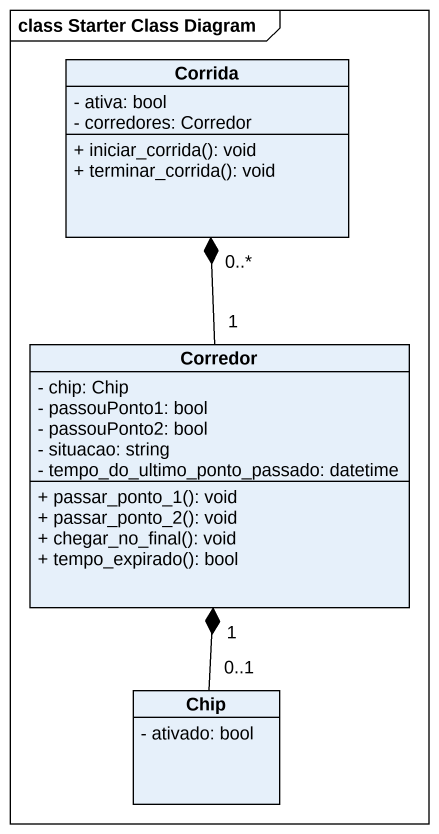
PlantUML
@startuml
mainframe class Starter Class Diagram
hide circle
hide empty members
skinparam classAttributeIconSize 0
class Corrida {
  - ativa: bool
  - corredores: Corredor
  + iniciar_corrida(): void
  + terminar_corrida(): void
}
class Corredor {
  - chip: Chip
  - passouPonto1: bool
  - passouPonto2: bool
  - situacao: string
  - tempo_do_ultimo_ponto_passado: datetime
  + passar_ponto_1(): void
  + passar_ponto_2(): void
  + chegar_no_final(): void
  + tempo_expirado(): bool
}
class Chip {
  - ativado: bool
}
Corredor "1" -up-* "0..*" Corrida
Chip "0..1" -up-* "1" Corredor
@enduml
